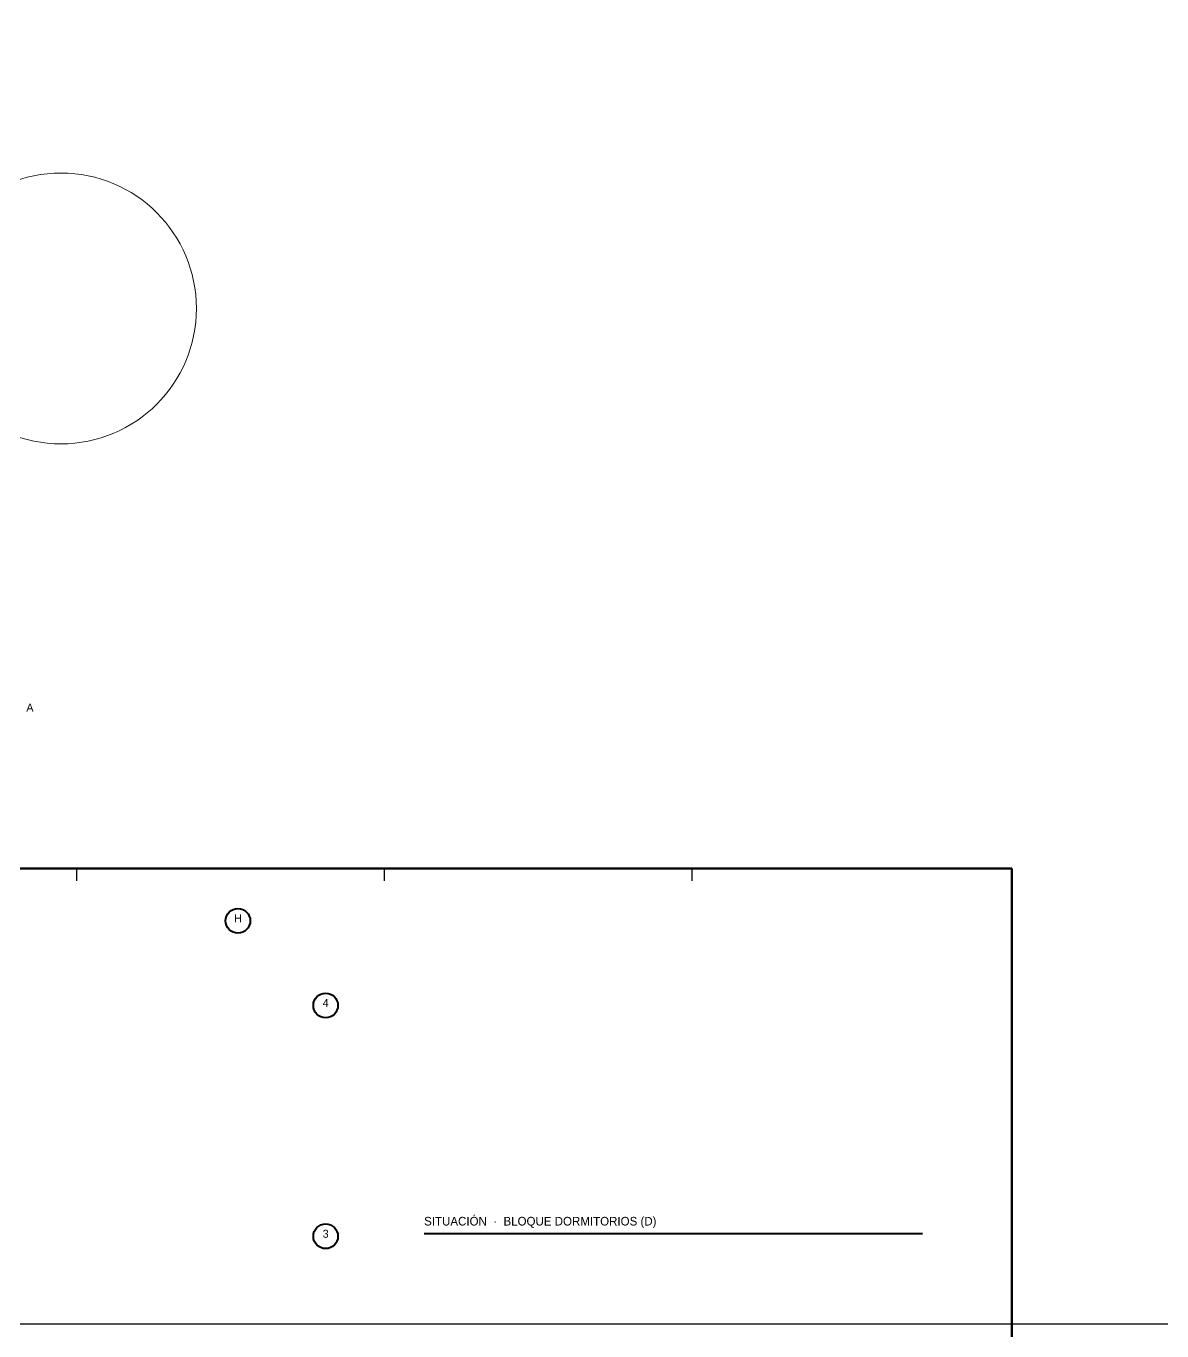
# Model space of a CAD drawing. Header units: metres. Extents: x -8 to 108, y -29 to 108.
# Drawn here: x 25.43 to 43.89, y -8.11 to 13.09 of the extents above; entities that cross this region are included whole.
import ezdxf
from ezdxf.enums import TextEntityAlignment as Align

# ---------------------------------------------------------------- set-up
doc = ezdxf.new("R2010")
doc.units = ezdxf.units.M
for name, color, linetype, lineweight in [('arbol', 7, 'CONTINUOUS', 18), ('marco', 7, 'CONTINUOUS', 70), ('marco-fino', 7, 'CONTINUOUS', 25), ('marco-medio', 7, 'CONTINUOUS', 40), ('texto', 7, 'CONTINUOUS', 5)]:
    doc.layers.add(name, color=color, linetype=linetype, lineweight=lineweight)

msp = doc.modelspace()

# ---------------------------------------------------------------- linework, layer by layer
at = {"layer": 'arbol'}
msp.add_circle((26, 8.5), 2.2, dxfattribs=at)
at = {"layer": 'marco'}
for p, q in [((1.25, -0.6), (41.45, -0.6)), ((41.45, -0.6), (41.45, -29.1))]:
    msp.add_line(p, q, dxfattribs=at)
at = {"layer": 'marco-fino'}
for p, q in [((26.25, -0.6), (26.25, -0.8)), ((31.25, -0.6), (31.25, -0.8)), ((36.25, -0.6), (36.25, -0.8))]:
    msp.add_line(p, q, dxfattribs=at)
msp.add_lwpolyline([(-8, -8), (108, -8), (108, 108), (-8, 108)], close=True, dxfattribs=at)
at = {"layer": 'marco-medio'}
msp.add_line((31.9, -6.53), (40, -6.53), dxfattribs=at)
for centre in [(28.875, -1.45), (30.3, -2.825), (30.3, -6.575)]:
    msp.add_circle(centre, 0.2, dxfattribs=at)

# ---------------------------------------------------------------- texts
at = {"layer": 'texto'}
for s, p in [('A', (25.495, 1.95)), ('H', (28.875, -1.474)), ('4', (30.3, -2.849)), ('3', (30.3, -6.599))]:
    msp.add_text(s, height=0.13, dxfattribs=at).set_placement(p, align=Align.CENTER)
msp.add_text('SITUACIÓN  ·  BLOQUE DORMITORIOS (D)', height=0.14, dxfattribs=at).set_placement((31.9, -6.4))

doc.saveas('drawing.dxf')
